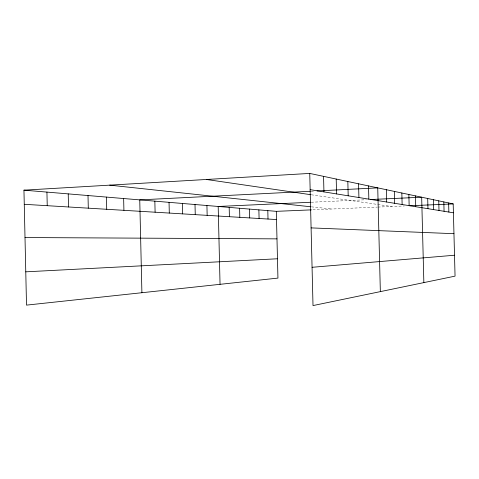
<?xml version="1.0" encoding="UTF-8"?>
<svg xmlns="http://www.w3.org/2000/svg" width="479" height="479" viewBox="0 0 479 479"><rect width="100%" height="100%" fill="white"/><g stroke="black" fill="none" stroke-linecap="round" stroke-linejoin="round"><path stroke-width="0.36" stroke-dasharray="2.4 1.8" d="M311.057 191.241L314.026 191.091M311.212 202.24L366.321 199.731M312.895 209.808L377.153 207.108M377.877 207.078L404.378 205.964M311.398 206.838L331.654 209.018M311.26 194.767L391.702 206.497"/><path stroke-width="0.72" d="M312.063 267.3L454.511 255.229M23.95 190.169L276.317 211.341L277.94 278.101L26.513 305.123L23.95 190.169L309.751 173.422L453.188 203.916L455.05 276.138L313.009 305.578L309.751 173.422M25.77 271.832L277.473 258.774M310.314 191.277L139.748 199.887L141.904 292.723M316.99 190.941L377.739 187.876L380.35 291.621M310.47 202.27L218.19 206.467L220.047 284.322M370.686 199.533L421.67 197.216L423.855 282.604M276.317 211.341L311.416 209.868M409.599 205.748L453.188 203.916M25.004 237.548L276.988 238.865M311.093 227.89L453.954 233.692M24.267 204.299L276.515 219.55M109.667 185.145L310.655 206.76M206.425 179.475L310.572 194.666M310.152 189.66L453.415 212.796M448.625 202.946L448.865 212.059M443.823 201.928L444.063 211.287M438.746 200.845L438.992 210.467M433.381 199.707L433.633 209.604M427.699 198.498L427.963 208.688M415.461 195.899L415.736 206.712M408.862 194.492L409.144 205.647M401.839 193.001L402.126 204.515M394.343 191.408L394.642 203.306M386.325 189.702L386.637 202.012M368.513 185.912L368.842 199.138M358.573 183.804L358.915 197.534M347.838 181.517L348.191 195.803M336.204 179.044L336.575 193.929M323.553 176.356L323.942 191.887M267.809 210.628L268.012 219.035M258.876 209.88L259.085 218.496M249.481 209.089L249.697 217.927M239.602 208.263L239.817 217.328M229.184 207.389L229.405 216.7M206.922 205.521L207.156 215.352M195.013 204.521L195.252 214.634M182.409 203.461L182.655 213.874M169.045 202.342L169.297 213.065M154.849 201.15L155.106 212.209M123.642 198.534L123.917 210.323M106.434 197.091L106.715 209.281M88.01 195.546L88.298 208.167M68.228 193.887L68.521 206.976M46.93 192.097L47.235 205.689"/></g></svg>
